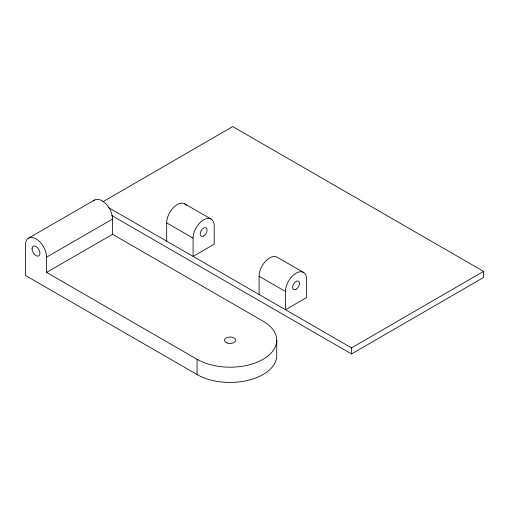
<?xml version="1.0" encoding="UTF-8"?>
<svg xmlns="http://www.w3.org/2000/svg" width="509" height="509" viewBox="0 0 509 509"><rect width="100%" height="100%" fill="white"/><g stroke="black" fill="none" stroke-linecap="round" stroke-linejoin="round"><path stroke-width="0.76" d="M102.754 201.857L232.708 126.569L483.544 271.386L483.55 277.475L351.534 353.959L111.694 215.492M351.534 353.959L351.522 347.87L483.544 271.386M28.542 238.129L94.553 200.018M46.574 272.404L112.584 234.299L263.083 321.185A46.675 26.945 0 0 1 263.083 359.297A46.675 26.945 0 0 1 197.072 359.297L46.574 272.404L46.574 257.16L112.584 219.055A14.939 8.621 60 0 0 105.198 203.155A14.939 8.621 60 0 0 93.37 200.966M184.691 203.823L211.089 219.067M303.504 272.423L277.1 257.179A14.939 8.621 -60 0 0 265.583 261.206A14.939 8.621 -60 0 0 259.081 276.241L259.113 294.514M186.37 205.375A14.939 8.621 -60 0 0 174.479 206.578A14.939 8.621 -60 0 0 166.672 222.885L193.076 238.129L193.102 256.409L214.225 244.167L214.2 225.894A14.939 8.621 -60 0 0 203.619 219.824A14.939 8.621 -60 0 0 193.076 238.129M259.081 276.241L285.485 291.485L285.517 309.758L306.641 297.523L306.609 279.244A14.939 8.621 -60 0 0 296.028 273.18A14.939 8.621 -60 0 0 285.485 291.485M108.252 207.417L351.522 347.87M276.75 340.241L276.75 355.486A46.675 26.945 0 0 1 247.94 380.382A46.675 26.945 0 0 1 197.072 374.541L25.45 275.458L25.45 244.969A14.939 8.621 60 0 1 36.012 238.867A14.939 8.621 60 0 1 46.574 257.16M166.672 222.885L166.697 241.164M197.072 359.297L197.072 374.541M112.584 219.055L112.584 234.299M227.275 343.041A5.599 3.232 0 0 0 235.68 340.241A5.599 3.232 0 0 0 227.275 337.442A5.599 3.232 0 0 0 227.275 343.041M32.048 248.78A5.599 3.232 60 0 0 37.99 256.167A5.599 3.232 60 0 0 37.99 248.246A5.599 3.232 60 0 0 32.048 248.78M296.053 289.322A4.855 2.8 -60 0 0 299.018 281.662A4.855 2.8 -60 0 0 293.076 285.104A4.855 2.8 -60 0 0 296.053 289.322M203.645 235.972A4.855 2.8 -60 0 0 206.603 228.306A4.855 2.8 -60 0 0 200.661 231.754A4.855 2.8 -60 0 0 203.645 235.972"/></g></svg>
